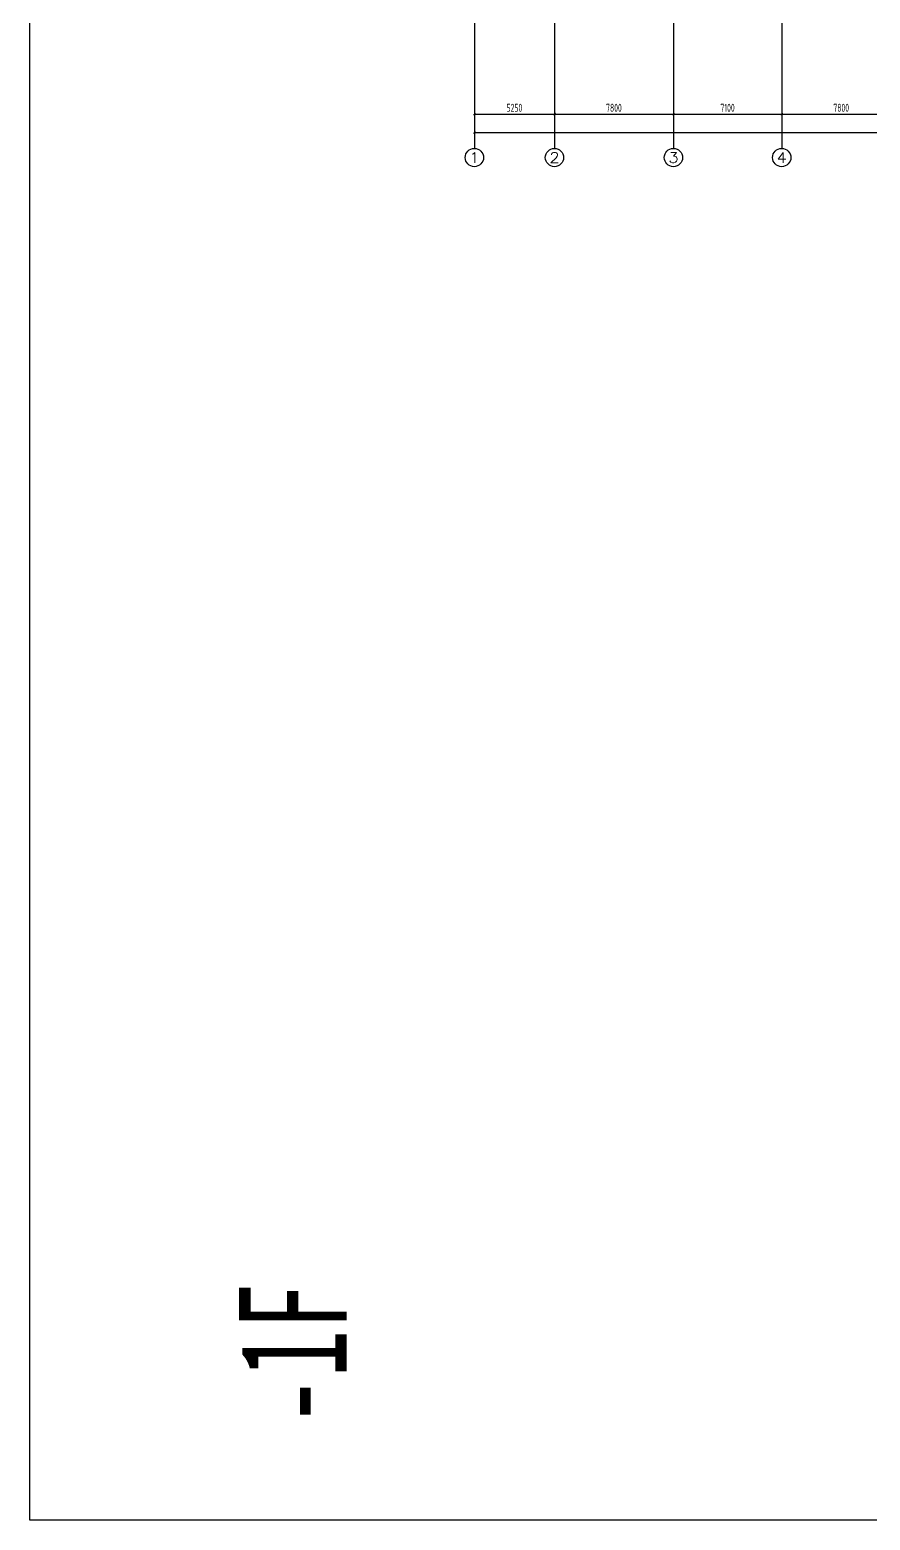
# Model space of a CAD drawing. Extents: x -20827274 to 1300756471, y -549375 to 3431892.
# Drawn here: x -124307 to -69210, y -481755 to -383990 of the extents above; entities that cross this region are included whole.
import ezdxf
from ezdxf.enums import TextEntityAlignment as Align

# ---------------------------------------------------------------- set-up
doc = ezdxf.new("R2010")
doc.units = 0
doc.header["$LTSCALE"] = 10
doc.linetypes.add('暖附图底图$0$DASH', pattern=[0.35, 0.25, -0.1])
doc.linetypes.add('暖附图底图$0$DOTE', pattern=[2.42, 2, -0.2, 0.02, -0.2])
for name, color, linetype in [('1-zs', 3, 'Continuous'), ('A-PUB_TEXT', 7, 'Continuous'), ('A-PUB_TITLE', 4, 'Continuous'), ('AXIS_TEXT', 7, 'Continuous'), ('暖附图底图$0$1-标注暖通', 8, 'Continuous'), ('暖附图底图$0$AXIS', 8, 'Continuous'), ('暖附图底图$0$AXIS_TEXT', 8, 'Continuous'), ('暖附图底图$0$DOTE', 8, 'Continuous')]:
    doc.layers.add(name, color=color, linetype=linetype)
doc.styles.add('COMPLEX', font='COMPLEX.shx', dxfattribs={"width": 0.65})
doc.styles.add('暖附图底图$0$8B2_02_T3', font='tssdeng.shx', dxfattribs={"width": 0.6, "bigfont": 'TSSDCHN.shx'})
doc.styles.add('暖附图底图$0$_TCH_AXIS', font='COMPLEX', dxfattribs={"bigfont": 'GBCBIG'})
doc.styles.add('黑体', font='simhei.ttf', dxfattribs={"width": 0.65})
doc.dimstyles.new('暖附图底图$0$_TCH_ARCH&&150', dxfattribs={"dimtxt": 525, "dimasz": 150, "dimexe": 375, "dimexo": 450, "dimgap": 150, "dimtad": 1, "dimdec": 0, "dimrnd": 50, "dimzin": 0, "dimdsep": 46, "dimtxsty": '暖附图底图$0$8B2_02_T3', "dimblk": '暖附图底图$0$_ArchTick', "dimcen": 0.09, "dimclrt": 7, "dimazin": 2, "dimtfac": 1, "dimtdec": 0, "dimtix": 1, "dimtmove": 2, "dimatfit": 3, "dimfxl": 0, "dimtolj": 1, "dimtzin": 0, "dimarcsym": 0})

# ---------------------------------------------------------------- blocks, each defined once
blk = doc.blocks.new('_AXISO')
blk.add_circle((0, 0), 0.5)
at = {"layer": 'AXIS_TEXT', "style": 'COMPLEX', "width": 1.041667}
blk.add_attdef('A', text='', height=0.56, dxfattribs=at).set_placement((-0.25, -0.28), (0.25, -0.28), align=Align.FIT)
blk = doc.blocks.new('暖附图底图$0$_ArchTick')
at = {"color": 0, "linetype": 'ByBlock', "const_width": 0.4}
blk.add_lwpolyline([(-0.5, -0.5), (0.5, 0.5)], dxfattribs=at)
blk = doc.blocks.new('*D3225')
at = {"layer": 'Defpoints', "color": 0, "transparency": 16777216}
for p in [(-95159, -385768), (-89909, -385768), (-89909, -389518)]:
    blk.add_point(p, dxfattribs=at)
at = {"layer": '暖附图底图$0$AXIS', "color": 0, "lineweight": -2, "transparency": 16777216}
for p, q in [((-95159, -386218), (-95159, -389893)), ((-89909, -386218), (-89909, -389893)), ((-95159, -389518), (-89909, -389518))]:
    blk.add_line(p, q, dxfattribs=at)
at = {"layer": '暖附图底图$0$AXIS', "color": 0, "lineweight": -2, "transparency": 16777216, "xscale": 150, "yscale": 150, "zscale": 150, "rotation": 180}
blk.add_blockref('暖附图底图$0$_ArchTick', (-95159, -389518), dxfattribs=at)
at = {"layer": '暖附图底图$0$AXIS', "color": 0, "lineweight": -2, "transparency": 16777216, "xscale": 150, "yscale": 150, "zscale": 150}
blk.add_blockref('暖附图底图$0$_ArchTick', (-89909, -389518), dxfattribs=at)
at = {"layer": '暖附图底图$0$AXIS', "color": 7, "transparency": 16777216, "insert": (-92534, -389106), "char_height": 525, "attachment_point": 5, "style": '暖附图底图$0$8B2_02_T3'}
blk.add_mtext('\\A1;5250', dxfattribs=at)
blk = doc.blocks.new('*D3226')
at = {"layer": 'Defpoints', "color": 0, "transparency": 16777216}
for p in [(-89909, -385768), (-82109, -385768), (-82109, -389518)]:
    blk.add_point(p, dxfattribs=at)
at = {"layer": '暖附图底图$0$AXIS', "color": 0, "lineweight": -2, "transparency": 16777216}
for p, q in [((-89909, -386218), (-89909, -389893)), ((-82109, -386218), (-82109, -389893)), ((-89909, -389518), (-82109, -389518))]:
    blk.add_line(p, q, dxfattribs=at)
at = {"layer": '暖附图底图$0$AXIS', "color": 0, "lineweight": -2, "transparency": 16777216, "xscale": 150, "yscale": 150, "zscale": 150, "rotation": 180}
blk.add_blockref('暖附图底图$0$_ArchTick', (-89909, -389518), dxfattribs=at)
at = {"layer": '暖附图底图$0$AXIS', "color": 0, "lineweight": -2, "transparency": 16777216, "xscale": 150, "yscale": 150, "zscale": 150}
blk.add_blockref('暖附图底图$0$_ArchTick', (-82109, -389518), dxfattribs=at)
at = {"layer": '暖附图底图$0$AXIS', "color": 7, "transparency": 16777216, "insert": (-86009, -389106), "char_height": 525, "attachment_point": 5, "style": '暖附图底图$0$8B2_02_T3'}
blk.add_mtext('\\A1;7800', dxfattribs=at)
blk = doc.blocks.new('*D3227')
at = {"layer": 'Defpoints', "color": 0, "transparency": 16777216}
for p in [(-82109, -385768), (-75009, -385768), (-75009, -389518)]:
    blk.add_point(p, dxfattribs=at)
at = {"layer": '暖附图底图$0$AXIS', "color": 0, "lineweight": -2, "transparency": 16777216}
for p, q in [((-82109, -386218), (-82109, -389893)), ((-75009, -386218), (-75009, -389893)), ((-82109, -389518), (-75009, -389518))]:
    blk.add_line(p, q, dxfattribs=at)
at = {"layer": '暖附图底图$0$AXIS', "color": 0, "lineweight": -2, "transparency": 16777216, "xscale": 150, "yscale": 150, "zscale": 150, "rotation": 180}
blk.add_blockref('暖附图底图$0$_ArchTick', (-82109, -389518), dxfattribs=at)
at = {"layer": '暖附图底图$0$AXIS', "color": 0, "lineweight": -2, "transparency": 16777216, "xscale": 150, "yscale": 150, "zscale": 150}
blk.add_blockref('暖附图底图$0$_ArchTick', (-75009, -389518), dxfattribs=at)
at = {"layer": '暖附图底图$0$AXIS', "color": 7, "transparency": 16777216, "insert": (-78559, -389106), "char_height": 525, "attachment_point": 5, "style": '暖附图底图$0$8B2_02_T3'}
blk.add_mtext('\\A1;7100', dxfattribs=at)
blk = doc.blocks.new('*D3228')
at = {"layer": 'Defpoints', "color": 0, "transparency": 16777216}
for p in [(-75009, -385768), (-67209, -385768), (-67209, -389518)]:
    blk.add_point(p, dxfattribs=at)
at = {"layer": '暖附图底图$0$AXIS', "color": 0, "lineweight": -2, "transparency": 16777216}
for p, q in [((-75009, -386218), (-75009, -389893)), ((-67209, -386218), (-67209, -389893)), ((-75009, -389518), (-67209, -389518))]:
    blk.add_line(p, q, dxfattribs=at)
at = {"layer": '暖附图底图$0$AXIS', "color": 0, "lineweight": -2, "transparency": 16777216, "xscale": 150, "yscale": 150, "zscale": 150, "rotation": 180}
blk.add_blockref('暖附图底图$0$_ArchTick', (-75009, -389518), dxfattribs=at)
at = {"layer": '暖附图底图$0$AXIS', "color": 0, "lineweight": -2, "transparency": 16777216, "xscale": 150, "yscale": 150, "zscale": 150}
blk.add_blockref('暖附图底图$0$_ArchTick', (-67209, -389518), dxfattribs=at)
at = {"layer": '暖附图底图$0$AXIS', "color": 7, "transparency": 16777216, "insert": (-71109, -389106), "char_height": 525, "attachment_point": 5, "style": '暖附图底图$0$8B2_02_T3'}
blk.add_mtext('\\A1;7800', dxfattribs=at)
blk = doc.blocks.new('*D3297')
at = {"layer": 'Defpoints', "color": 0, "transparency": 16777216}
for p in [(-95159, -385768), (106241, -385768), (106241, -390718)]:
    blk.add_point(p, dxfattribs=at)
at = {"layer": '暖附图底图$0$AXIS', "color": 0, "lineweight": -2, "transparency": 16777216}
for p, q in [((-95159, -386218), (-95159, -391093)), ((106241, -386218), (106241, -391093)), ((-95159, -390718), (106241, -390718))]:
    blk.add_line(p, q, dxfattribs=at)
at = {"layer": '暖附图底图$0$AXIS', "color": 0, "lineweight": -2, "transparency": 16777216, "xscale": 150, "yscale": 150, "zscale": 150, "rotation": 180}
blk.add_blockref('暖附图底图$0$_ArchTick', (-95159, -390718), dxfattribs=at)
at = {"layer": '暖附图底图$0$AXIS', "color": 0, "lineweight": -2, "transparency": 16777216, "xscale": 150, "yscale": 150, "zscale": 150}
blk.add_blockref('暖附图底图$0$_ArchTick', (106241, -390718), dxfattribs=at)
at = {"layer": '暖附图底图$0$AXIS', "color": 7, "transparency": 16777216, "insert": (5541, -390306), "char_height": 525, "attachment_point": 5, "style": '暖附图底图$0$8B2_02_T3'}
blk.add_mtext('\\A1;201400', dxfattribs=at)
blk = doc.blocks.new('*D3298')
at = {"layer": 'Defpoints', "color": 0, "transparency": 16777216}
for p in [(-95159, -385768), (-89909, -385768), (-89909, -389518)]:
    blk.add_point(p, dxfattribs=at)
at = {"layer": '暖附图底图$0$AXIS', "color": 0, "lineweight": -2, "transparency": 16777216}
for p, q in [((-95159, -386218), (-95159, -389893)), ((-89909, -386218), (-89909, -389893)), ((-95159, -389518), (-89909, -389518))]:
    blk.add_line(p, q, dxfattribs=at)
at = {"layer": '暖附图底图$0$AXIS', "color": 0, "lineweight": -2, "transparency": 16777216, "xscale": 150, "yscale": 150, "zscale": 150, "rotation": 180}
blk.add_blockref('暖附图底图$0$_ArchTick', (-95159, -389518), dxfattribs=at)
at = {"layer": '暖附图底图$0$AXIS', "color": 0, "lineweight": -2, "transparency": 16777216, "xscale": 150, "yscale": 150, "zscale": 150}
blk.add_blockref('暖附图底图$0$_ArchTick', (-89909, -389518), dxfattribs=at)
at = {"layer": '暖附图底图$0$AXIS', "color": 7, "transparency": 16777216, "insert": (-92534, -389106), "char_height": 525, "attachment_point": 5, "style": '暖附图底图$0$8B2_02_T3'}
blk.add_mtext('\\A1;5250', dxfattribs=at)
blk = doc.blocks.new('*D3299')
at = {"layer": 'Defpoints', "color": 0, "transparency": 16777216}
for p in [(-89909, -385768), (-82109, -385768), (-82109, -389518)]:
    blk.add_point(p, dxfattribs=at)
at = {"layer": '暖附图底图$0$AXIS', "color": 0, "lineweight": -2, "transparency": 16777216}
for p, q in [((-89909, -386218), (-89909, -389893)), ((-82109, -386218), (-82109, -389893)), ((-89909, -389518), (-82109, -389518))]:
    blk.add_line(p, q, dxfattribs=at)
at = {"layer": '暖附图底图$0$AXIS', "color": 0, "lineweight": -2, "transparency": 16777216, "xscale": 150, "yscale": 150, "zscale": 150, "rotation": 180}
blk.add_blockref('暖附图底图$0$_ArchTick', (-89909, -389518), dxfattribs=at)
at = {"layer": '暖附图底图$0$AXIS', "color": 0, "lineweight": -2, "transparency": 16777216, "xscale": 150, "yscale": 150, "zscale": 150}
blk.add_blockref('暖附图底图$0$_ArchTick', (-82109, -389518), dxfattribs=at)
at = {"layer": '暖附图底图$0$AXIS', "color": 7, "transparency": 16777216, "insert": (-86009, -389106), "char_height": 525, "attachment_point": 5, "style": '暖附图底图$0$8B2_02_T3'}
blk.add_mtext('\\A1;7800', dxfattribs=at)
blk = doc.blocks.new('*D3300')
at = {"layer": 'Defpoints', "color": 0, "transparency": 16777216}
for p in [(-82109, -385768), (-75009, -385768), (-75009, -389518)]:
    blk.add_point(p, dxfattribs=at)
at = {"layer": '暖附图底图$0$AXIS', "color": 0, "lineweight": -2, "transparency": 16777216}
for p, q in [((-82109, -386218), (-82109, -389893)), ((-75009, -386218), (-75009, -389893)), ((-82109, -389518), (-75009, -389518))]:
    blk.add_line(p, q, dxfattribs=at)
at = {"layer": '暖附图底图$0$AXIS', "color": 0, "lineweight": -2, "transparency": 16777216, "xscale": 150, "yscale": 150, "zscale": 150, "rotation": 180}
blk.add_blockref('暖附图底图$0$_ArchTick', (-82109, -389518), dxfattribs=at)
at = {"layer": '暖附图底图$0$AXIS', "color": 0, "lineweight": -2, "transparency": 16777216, "xscale": 150, "yscale": 150, "zscale": 150}
blk.add_blockref('暖附图底图$0$_ArchTick', (-75009, -389518), dxfattribs=at)
at = {"layer": '暖附图底图$0$AXIS', "color": 7, "transparency": 16777216, "insert": (-78559, -389106), "char_height": 525, "attachment_point": 5, "style": '暖附图底图$0$8B2_02_T3'}
blk.add_mtext('\\A1;7100', dxfattribs=at)
blk = doc.blocks.new('*D3301')
at = {"layer": 'Defpoints', "color": 0, "transparency": 16777216}
for p in [(-75009, -385768), (-67209, -385768), (-67209, -389518)]:
    blk.add_point(p, dxfattribs=at)
at = {"layer": '暖附图底图$0$AXIS', "color": 0, "lineweight": -2, "transparency": 16777216}
for p, q in [((-75009, -386218), (-75009, -389893)), ((-67209, -386218), (-67209, -389893)), ((-75009, -389518), (-67209, -389518))]:
    blk.add_line(p, q, dxfattribs=at)
at = {"layer": '暖附图底图$0$AXIS', "color": 0, "lineweight": -2, "transparency": 16777216, "xscale": 150, "yscale": 150, "zscale": 150, "rotation": 180}
blk.add_blockref('暖附图底图$0$_ArchTick', (-75009, -389518), dxfattribs=at)
at = {"layer": '暖附图底图$0$AXIS', "color": 0, "lineweight": -2, "transparency": 16777216, "xscale": 150, "yscale": 150, "zscale": 150}
blk.add_blockref('暖附图底图$0$_ArchTick', (-67209, -389518), dxfattribs=at)
at = {"layer": '暖附图底图$0$AXIS', "color": 7, "transparency": 16777216, "insert": (-71109, -389106), "char_height": 525, "attachment_point": 5, "style": '暖附图底图$0$8B2_02_T3'}
blk.add_mtext('\\A1;7800', dxfattribs=at)
blk = doc.blocks.new('暖附图底图$0$AFSFCS')
at = {"layer": '暖附图底图$0$AXIS'}
for p, q in [((-95158.6, -385768.2), (-95158.6, -391768.2)), ((-89908.6, -385768.2), (-89908.6, -391768.2)), ((-82108.6, -385768.2), (-82108.6, -391768.2)), ((-75008.6, -385768.2), (-75008.6, -391768.2))]:
    blk.add_line(p, q, dxfattribs=at)
at = {"layer": '暖附图底图$0$DOTE', "color": 127, "linetype": '暖附图底图$0$DOTE', "ltscale": 1.5}
for p, q in [((-95158.6, -155629.3), (-95158.6, -385768.2)), ((-89908.6, -155629.3), (-89908.6, -385768.2)), ((-82108.6, -155629.3), (-82108.6, -385768.2)), ((-75008.6, -155629.3), (-75008.6, -385768.2))]:
    blk.add_line(p, q, dxfattribs=at)
at = {"layer": '暖附图底图$0$AXIS'}
ref = blk.add_blockref('_AXISO', (-95158.6, -392368.2), dxfattribs=dict(at, xscale=1200, yscale=1200, zscale=1200))
ref.add_attrib('A', '1', dxfattribs={"layer": '暖附图底图$0$AXIS_TEXT', "height": 678.8, "style": '暖附图底图$0$_TCH_AXIS', "width": 2.333333}).set_placement((-95498, -392707.6), (-94819.2, -392707.6), align=Align.FIT)
ref = blk.add_blockref('_AXISO', (-89908.6, -392368.2), dxfattribs=dict(at, xscale=1200, yscale=1200, zscale=1200))
ref.add_attrib('A', '2', dxfattribs={"layer": '暖附图底图$0$AXIS_TEXT', "height": 678.8, "style": '暖附图底图$0$_TCH_AXIS', "width": 1.5}).set_placement((-90248, -392707.6), (-89569.2, -392707.6), align=Align.FIT)
ref = blk.add_blockref('_AXISO', (-82108.6, -392368.2), dxfattribs=dict(at, xscale=1200, yscale=1200, zscale=1200))
ref.add_attrib('A', '3', dxfattribs={"layer": '暖附图底图$0$AXIS_TEXT', "height": 678.8, "style": '暖附图底图$0$_TCH_AXIS', "width": 1.5}).set_placement((-82448, -392707.6), (-81769.2, -392707.6), align=Align.FIT)
ref = blk.add_blockref('_AXISO', (-75008.6, -392368.2), dxfattribs=dict(at, xscale=1200, yscale=1200, zscale=1200))
ref.add_attrib('A', '4', dxfattribs={"layer": '暖附图底图$0$AXIS_TEXT', "height": 678.8, "style": '暖附图底图$0$_TCH_AXIS', "width": 1.3125}).set_placement((-75348, -392707.6), (-74669.2, -392707.6), align=Align.FIT)
for p1, p2, distance, picture, middle in [((-95158.6, -385768.2), (-89908.6, -385768.2), -3750, '*D3225', (-92533.6, -389105.7)), ((-95158.6, -385768.2), (106241.4, -385768.2), -4950, '*D3297', (5541.4, -390305.7)), ((-95158.6, -385768.2), (-89908.6, -385768.2), -3750, '*D3298', (-92533.6, -389105.7)), ((-89908.6, -385768.2), (-82108.6, -385768.2), -3750, '*D3226', (-86008.6, -389105.7)), ((-89908.6, -385768.2), (-82108.6, -385768.2), -3750, '*D3299', (-86008.6, -389105.7)), ((-82108.6, -385768.2), (-75008.6, -385768.2), -3750, '*D3227', (-78558.6, -389105.7)), ((-82108.6, -385768.2), (-75008.6, -385768.2), -3750, '*D3300', (-78558.6, -389105.7)), ((-75008.6, -385768.2), (-67208.6, -385768.2), -3750, '*D3228', (-71108.6, -389105.7)), ((-75008.6, -385768.2), (-67208.6, -385768.2), -3750, '*D3301', (-71108.6, -389105.7))]:
    dim = blk.add_aligned_dim(p1=p1, p2=p2, distance=distance, dimstyle='暖附图底图$0$_TCH_ARCH&&150', dxfattribs=at)
    dim.commit()
    dim.dimension.update_dxf_attribs({"geometry": picture, "text_midpoint": middle})
blk = doc.blocks.new('暖附图底图')
at = {"layer": '暖附图底图$0$1-标注暖通', "linetype": '暖附图底图$0$DASH'}
blk.add_blockref('暖附图底图$0$AFSFCS', (500000, 0), dxfattribs=at)

msp = doc.modelspace()

# ---------------------------------------------------------------- linework, layer by layer
at = {"layer": 'A-PUB_TITLE'}
msp.add_lwpolyline([(172693.4, -61755.5), (172693.4, -481755.5), (-124306.6, -481755.5), (-124306.6, -61755.5)], close=True, dxfattribs=at)

# ---------------------------------------------------------------- block references
at = {"layer": '1-zs'}
msp.add_blockref('暖附图底图', (-500000, 0), dxfattribs=at)

# ---------------------------------------------------------------- texts
at = {"layer": 'A-PUB_TEXT', "color": 251, "style": '黑体', "width": 0.65}
msp.add_text('-1F', height=7041.14, rotation=90, dxfattribs=at).set_placement((-103543.8, -475502.5))

doc.saveas('drawing.dxf')
